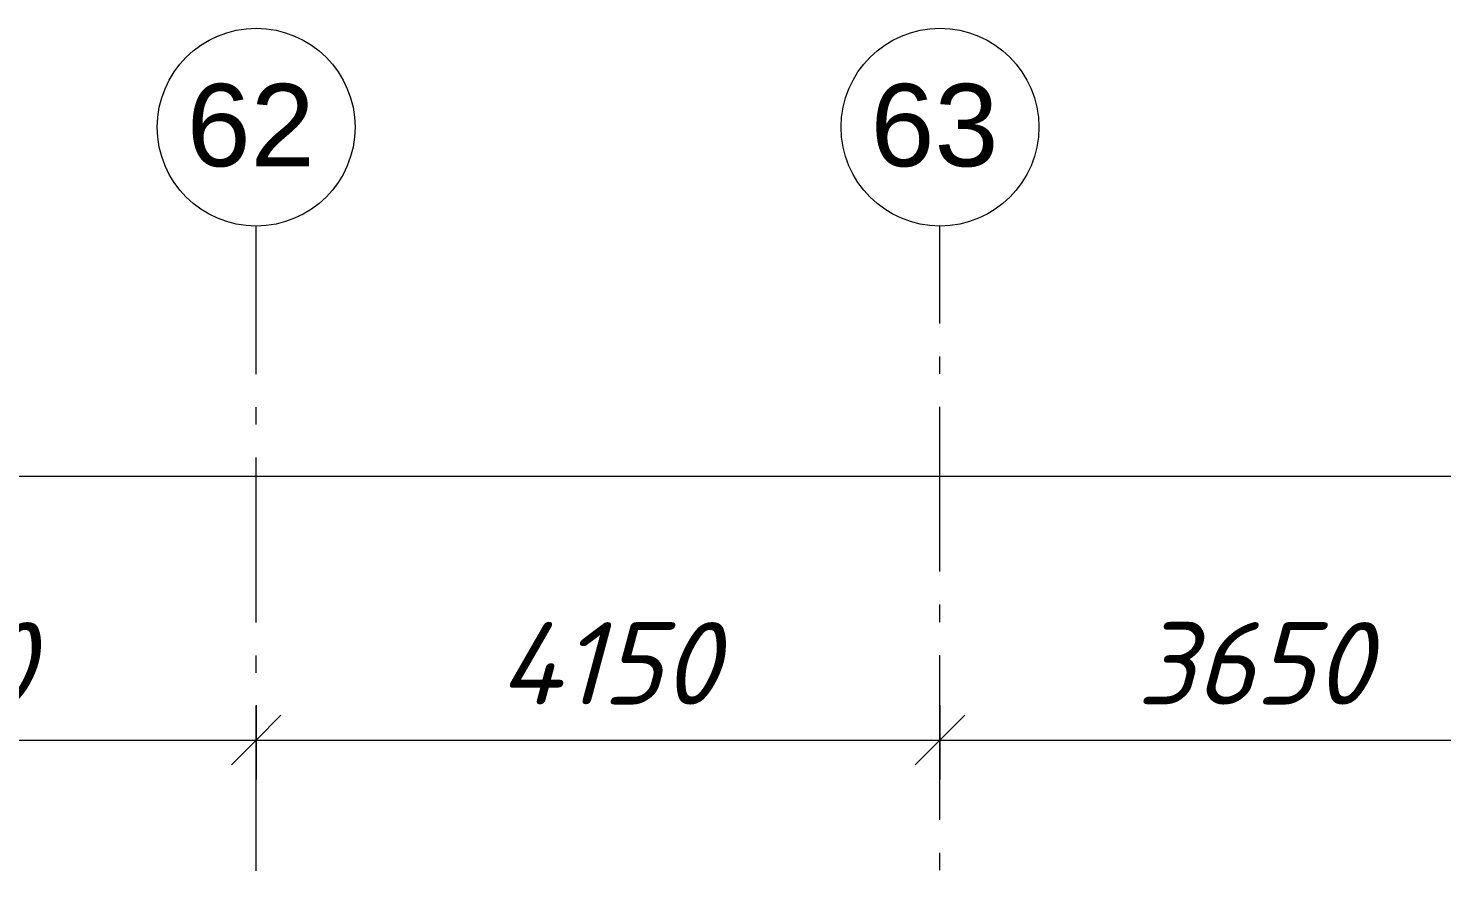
# Model space of a CAD drawing. Header units: millimetres. Extents: x -537608 to 253996, y -217170 to 186033.
# Drawn here: x -273809 to -265231, y -122710 to -117600 of the extents above; entities that cross this region are included whole.
import ezdxf

# ---------------------------------------------------------------- set-up
doc = ezdxf.new("R2010")
doc.units = ezdxf.units.MM
doc.layers.add('PDF _Геометрия', color=7, linetype='Continuous')
doc.layers.add('PDF _Текст', color=7, linetype='Continuous')
doc.styles.add('PDF ArialMT', font='arial.ttf')
doc.styles.add('PDF ISOCPEUR Italic', font='isocpeui.ttf')

msp = doc.modelspace()

# ---------------------------------------------------------------- linework, layer by layer
at = {"layer": 'PDF _Геометрия', "color": 253, "lineweight": 9, "true_color": 0xaaaaaa}
for p, q in [((-272426.1683, -119698.3798), (-272426.1683, -118799.7064)), ((-268276.1672, -119390.081), (-268276.1672, -118799.7064)), ((-268276.1672, -119695.9168), (-268276.1672, -119590.0819)), ((-272426.1683, -120004.2113), (-272426.1683, -119898.3764)), ((-268276.1672, -120895.9136), (-268276.1672, -119895.9134)), ((-272426.1683, -121204.2124), (-272426.1683, -120204.2122)), ((-268276.1672, -121201.7494), (-268276.1672, -121095.9144)), ((-272426.1683, -121510.0439), (-272426.1683, -121404.2132)), ((-268276.1672, -122401.7503), (-268276.1672, -121401.7503)), ((-272426.1683, -122710.0448), (-272426.1683, -121710.0448)), ((-268276.1672, -122707.5819), (-268276.1672, -122601.7512))]:
    msp.add_line(p, q, dxfattribs=at)
at = {"layer": 'PDF _Геометрия', "lineweight": 9}
for p, q in [((-368366.2047, -120317.3973), (-264386.1644, -120317.3973)), ((-272426.1683, -121705.2652), (-272426.1683, -121917.3959)), ((-268276.1672, -121705.2652), (-268276.1672, -121917.3959)), ((-276676.1699, -121917.3959), (-272426.1683, -121917.3959)), ((-272426.1683, -121917.3959), (-268276.1672, -121917.3959)), ((-272426.1683, -121917.3959), (-272426.1683, -122157.3986)), ((-268276.1672, -121917.3959), (-264386.1644, -121917.3959)), ((-268276.1672, -121917.3959), (-268276.1672, -122157.3986))]:
    msp.add_line(p, q, dxfattribs=at)
at = {"layer": 'PDF _Геометрия', "lineweight": 20}
for p, q in [((-272276.1676, -121767.3952), (-272426.1683, -121917.3959)), ((-268126.1665, -121767.3952), (-268276.1672, -121917.3959)), ((-272426.1683, -121917.3959), (-272576.1668, -122067.3965)), ((-268276.1672, -121917.3959), (-268426.1657, -122067.3965))]:
    msp.add_line(p, q, dxfattribs=at)
for centre, radius in [((-272426.1684, -118199.707), 600.0007), ((-268276.1669, -118199.7069), 600.0008)]:
    msp.add_circle(centre, radius, dxfattribs=at)

# ---------------------------------------------------------------- texts
at = {"layer": 'PDF _Текст', "char_height": 500, "attachment_point": 4}
for s, insert, style in [('62', (-272847.7254, -118190.6333), 'PDF ArialMT'), ('63', (-268697.7221, -118190.6333), 'PDF ArialMT'), ('4250', (-275202.4034, -121451.8839), 'PDF ISOCPEUR Italic'), ('4150', (-270954.516, -121451.8839), 'PDF ISOCPEUR Italic'), ('3650', (-267083.2461, -121451.8839), 'PDF ISOCPEUR Italic')]:
    msp.add_mtext(s, dxfattribs=dict(at, insert=insert, style=style))

doc.saveas('drawing.dxf')
